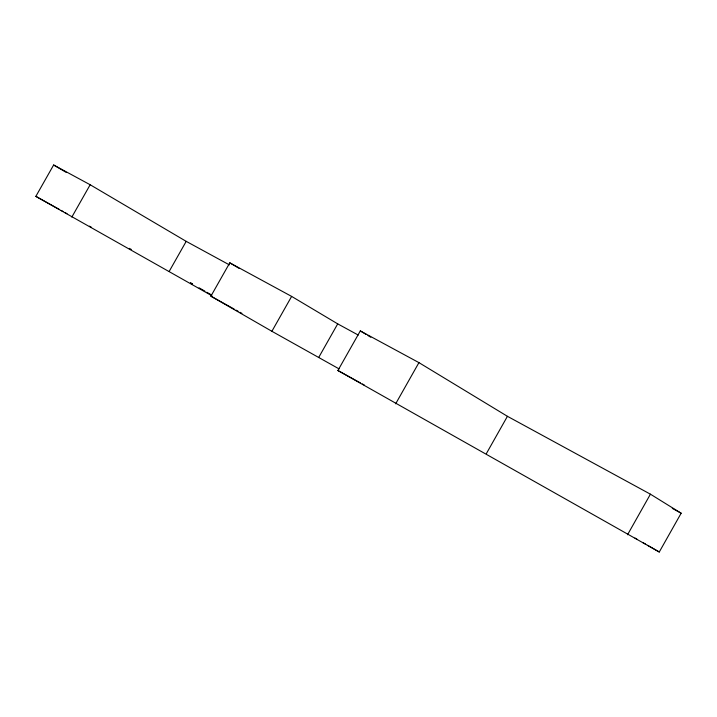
<?xml version="1.0" encoding="UTF-8"?>
<svg xmlns="http://www.w3.org/2000/svg" width="717" height="717" viewBox="0 0 717 717"><rect width="100%" height="100%" fill="white"/><g stroke="black" fill="none" stroke-linecap="round" stroke-linejoin="round"><path stroke-width="1.08" d="M395.659 403.814L418.934 362.632L360.301 330.913L337.904 370.51C444.979 431.087 552.215 491.396 659.273 552.009L681.15 513.211L650.418 494.183L507.43 416.308L418.934 362.632M486.377 453.592L507.43 416.308M627.536 534.757L650.418 494.183M211.891 295.762L35.85 196.359L53.641 164.991L90.163 184.753L186.205 241.36L229.386 264.878M71.825 217.099L90.163 184.753M169.275 271.25L186.205 241.36M339.087 368.897L271.886 331.29L210.897 296.175L229.781 262.825L291.631 296.408L337.707 323.869L358.231 335.054M271.886 331.29L291.631 296.408M318.823 357.245L337.707 323.869M672.304 508.38L681.15 513.211M337.904 370.51L360.382 382.887M362.345 383.962L364.299 385.038M210.897 296.175L234.163 309.072M236.099 310.138L238.035 311.214M239.98 312.289L241.916 313.365M35.85 196.359L59.224 209.355M61.169 210.44L63.114 211.524M65.068 212.608L67.013 213.693M89.41 226.151L91.355 227.235M129.338 248.36L131.283 249.444M634.993 538.055L636.938 539.175M642.764 542.518L645.676 544.194M647.621 545.314L659.273 552.009M199.084 287.822L204.865 291.138M206.792 292.249L211.614 295.019M53.641 164.991L66.125 172.34M229.781 262.825L239.317 268.481M360.301 330.913L366.037 334.364M367.946 335.52L370.814 337.25M192.344 283.914L190.408 282.83L192.335 283.941"/></g></svg>
